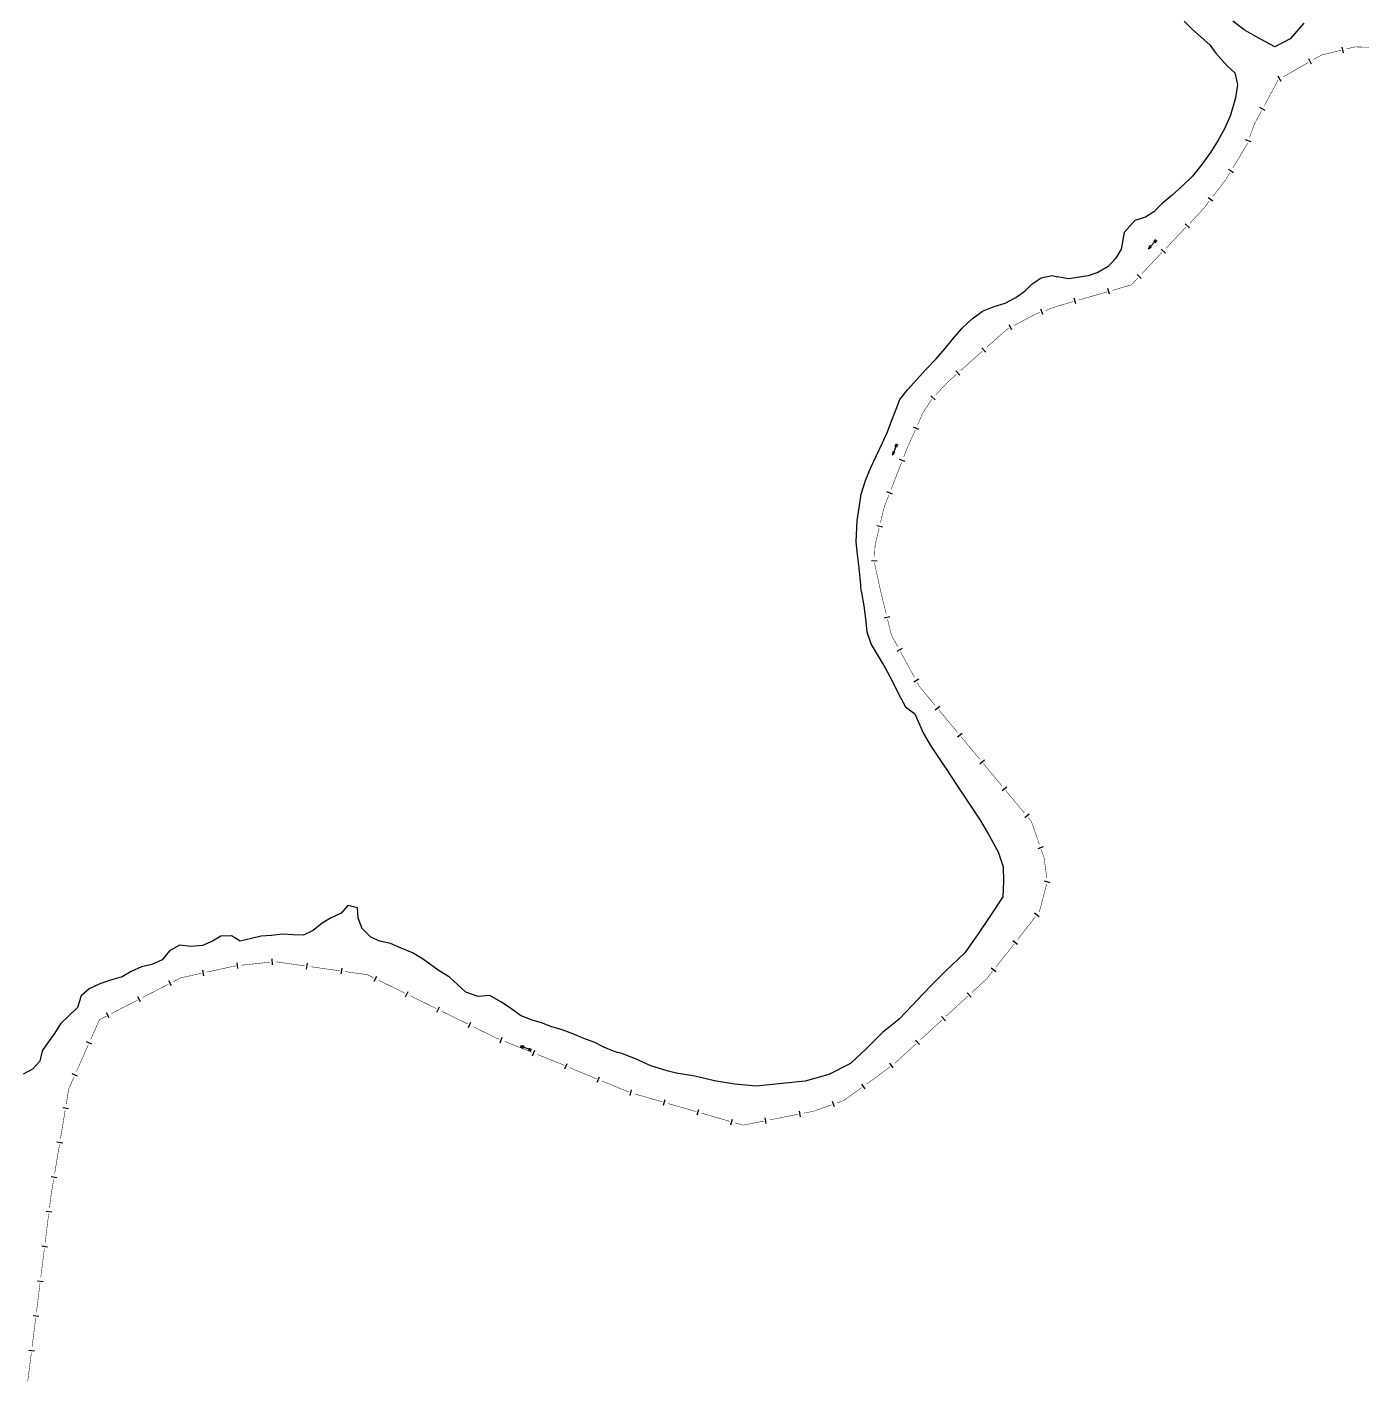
# Model space of a CAD drawing. Extents: x 209066 to 212010, y 4879784 to 4881672.
# Drawn here: x 209904 to 210591, y 4879804 to 4880501 of the extents above; entities that cross this region are included whole.
import ezdxf

# ---------------------------------------------------------------- set-up
doc = ezdxf.new("R2010")
doc.units = 0
doc.header["$LTSCALE"] = 1.5
doc.header["$MEASUREMENT"] = 0
for name, color, linetype in [('HD-CURSO-PERENE', 170, 'CONTINUOUS'), ('HD-TXT-PERENE', 170, 'CONTINUOUS'), ('LM-LIM-SETORES-BAIRROS', 250, 'CONTINUOUS')]:
    doc.layers.add(name, color=color, linetype=linetype)

# ---------------------------------------------------------------- blocks, each defined once
blk = doc.blocks.new('COD035', base_point=(210351.558484, 4880286.721649))
at = {"layer": 'HD-TXT-PERENE'}
for p, q in [((210351.558484, 4880287.127379), (210353.058484, 4880287.127379)), ((210351.558484, 4880286.727379), (210357.558484, 4880286.727379)), ((210351.558484, 4880286.327379), (210353.058484, 4880286.327379))]:
    blk.add_line(p, q, dxfattribs=at)
blk.add_lwpolyline([(210355.758484, 4880286.127379), (210357.558484, 4880286.727379), (210355.758484, 4880287.327379)], dxfattribs=at)

msp = doc.modelspace()

# ---------------------------------------------------------------- linework, layer by layer
at = {"layer": 'HD-CURSO-PERENE', "linetype": 'Continuous'}
for points in [[(210499.420298, 4880504.385652, 2.117841), (210503.519884, 4880500.172684, 2.117841), (210508.192104, 4880496.113306, 2.117841), (210512.563588, 4880492.226503, 2.117841), (210515.740878, 4880487.90745, 2.117841), (210521.529678, 4880481.435854, 2.117841), (210525.450348, 4880477.770494, 2.117841), (210526.818695, 4880471.867437, 2.117841), (210525.874276, 4880465.000608, 2.117841), (210523.299441, 4880456.052058, 2.117841), (210520.432281, 4880449.396621, 2.117841), (210516.988595, 4880443.086503, 2.117841), (210512.920433, 4880436.871908, 2.117841), (210508.503193, 4880430.629983, 2.117841), (210503.759102, 4880424.710135, 2.117841), (210498.633983, 4880419.660824, 2.117841), (210493.182206, 4880414.908645, 2.117841), (210487.928261, 4880410.382338, 2.117841), (210483.893069, 4880406.338343, 2.117841), (210479.549359, 4880403.464743, 2.117841), (210474.0489, 4880401.755745, 2.117841), (210468.482888, 4880395.655657, 2.117841), (210467.102831, 4880387.064521, 2.117841), (210464.219524, 4880382.479561, 2.117841), (210460.385666, 4880378.21242, 2.117841), (210455.095685, 4880375.107837, 2.117841), (210450.045067, 4880373.302123, 2.117841), (210440.001944, 4880371.836522, 2.117841), (210434.34444, 4880372.917567, 2.117841)], [(210560.978718, 4880503.284243, 2.117841), (210557.468016, 4880499.168989, 2.117841), (210554.006043, 4880495.203749, 2.117841), (210546.10431, 4880491.083458, 2.117841), (210541.317661, 4880493.819872, 2.117841), (210536.232804, 4880496.404568, 2.117841), (210530.366778, 4880499.981803, 2.117841), (210524.420073, 4880504.306893, 2.117841)], [(210333.293792, 4880211.085919, 2.117841), (210333.037311, 4880214.278403, 2.117841), (210332.207951, 4880223.165713, 2.117841), (210331.331948, 4880229.920324, 2.117841), (210330.656696, 4880236.526625, 2.117841), (210331.24547, 4880247.407466, 2.117841), (210332.216587, 4880254.049956, 2.117841), (210333.210124, 4880261.016908, 2.117841), (210335.400966, 4880268.016983, 2.117841), (210338.291907, 4880274.822263, 2.117841), (210341.088114, 4880280.978279, 2.117841), (210344.00945, 4880287.085255, 2.117841), (210346.856331, 4880293.141829, 2.117841), (210348.955747, 4880299.068565, 2.117841), (210351.230965, 4880304.846821, 2.117841), (210353.088683, 4880309.774033, 2.117841), (210357.066587, 4880314.765617, 2.117841), (210361.940865, 4880319.987842, 2.117841), (210366.566248, 4880325.133528, 2.117841), (210371.837747, 4880330.607935, 2.117841), (210376.411289, 4880336.002735, 2.117841), (210380.685649, 4880341.370545, 2.117841), (210385.161344, 4880346.515209, 2.117841), (210390.438291, 4880351.291141, 2.117841), (210395.672151, 4880355.19364, 2.117841), (210401.615836, 4880357.654069, 2.117841), (210407.341216, 4880359.314709, 2.117841), (210412.907764, 4880362.146766, 2.117841), (210417.595883, 4880365.646389, 2.117841), (210421.160955, 4880369.188236, 2.117841), (210425.777147, 4880372.313166, 2.117841), (210431.556508, 4880373.450291, 2.117841), (210434.34444, 4880372.917567, 2.117841)], [(210333.293792, 4880211.085919, 2.117841), (210333.37954, 4880210.50072, 2.117841), (210334.706356, 4880203.524665, 2.117841), (210335.482178, 4880196.819264, 2.117841), (210336.107923, 4880190.162731, 2.117841), (210338.353922, 4880183.69189, 2.117841), (210341.943219, 4880177.729159, 2.117841), (210345.683176, 4880171.642722, 2.117841), (210349.252971, 4880164.981345, 2.117841), (210352.523003, 4880158.367816, 2.117841), (210356.142695, 4880151.70678, 2.117841), (210360.780445, 4880148.019604, 2.117841), (210365.363345, 4880137.911349, 2.072714), (210368.974103, 4880131.676002, 2.072714), (210372.985521, 4880125.613853, 2.072714), (210376.99752, 4880119.776532, 2.072714), (210382.528642, 4880111.359825, 2.072714), (210388.632925, 4880102.116352, 2.072714), (210394.53814, 4880093.273407, 2.072714), (210399.319588, 4880085.134616, 2.072714), (210403.701088, 4880077.097415, 2.072714), (210406.30745, 4880069.367382, 2.072714), (210406.487888, 4880061.772361, 2.072714), (210406.142215, 4880053.854776, 2.072714), (210399.487411, 4880043.690188, 2.072714), (210393.034781, 4880034.324155, 2.072714), (210386.557267, 4880025.008188, 2.072714), (210376.778184, 4880015.755937, 2.072714), (210369.580795, 4880008.566366, 2.072714), (210364.966266, 4880003.889132, 2.072714), (210359.247547, 4879997.817554, 2.072714), (210352.726218, 4879990.89996, 2.072714), (210344.304363, 4879984.165151, 2.072714), (210336.028704, 4879975.930864, 2.072714), (210327.779158, 4879968.121147, 2.072714), (210316.583462, 4879962.397139, 2.072714), (210304.443293, 4879959.000312, 2.072714), (210290.957928, 4879957.732486, 2.072714), (210279.173438, 4879956.457575, 2.072714), (210268.170298, 4879957.477676, 2.072714), (210257.794162, 4879959.144674, 2.072714), (210247.695302, 4879961.634895, 2.072714), (210240.282456, 4879962.741893, 2.072714), (210238.919083, 4879962.945492, 2.072714), (210233.919744, 4879964.215375, 2.072714), (210225.021954, 4879966.875461, 2.072714), (210217.077306, 4879970.555804, 2.072714), (210209.630846, 4879973.434674, 2.072714), (210207.905863, 4879973.791596, 2.072714), (210205.868828, 4879974.50381, 2.200056), (210200.808941, 4879976.59396, 2.200056), (210196.298801, 4879978.934155, 2.200056), (210190.579066, 4879981.024289, 2.200056), (210184.859175, 4879983.424464, 2.200056), (210179.439401, 4879985.454598, 2.200056), (210173.519936, 4879987.104672, 2.200056), (210168.760081, 4879988.994803, 2.200056), (210163.490475, 4879990.624889, 2.200056), (210158.030584, 4879992.905055, 2.200056), (210152.399832, 4879996.965444, 2.200056), (210147.919396, 4879999.875712, 2.200056), (210142.119099, 4880003.115993, 2.200056), (210136.120785, 4880002.525778, 2.200056), (210129.801088, 4880004.815924, 2.200056), (210125.550037, 4880008.83634, 2.200056), (210121.369107, 4880012.586723, 2.200056), (210116.168716, 4880015.737006, 2.200056), (210111.888143, 4880018.827302, 2.200056), (210107.62754, 4880021.967605, 2.200056), (210102.477183, 4880025.027878, 2.200056), (210096.597344, 4880027.398045, 2.200056), (210091.127319, 4880029.948244, 2.200056), (210085.608034, 4880031.058258, 2.200056), (210080.918112, 4880033.048404, 2.200056), (210076.476878, 4880037.518873, 2.200056), (210074.374637, 4880042.909515, 2.200056), (210074.18199, 4880048.230192, 2.200056), (210069.102578, 4880049.390222, 2.200056), (210065.715355, 4880045.449639, 2.200056), (210060.277902, 4880042.899186, 2.200056), (210055.970224, 4880040.27875, 2.200056), (210051.263215, 4880036.518159, 2.200056), (210046.385497, 4880034.237754, 2.200056), (210040.896706, 4880034.357641, 2.200056), (210035.457837, 4880034.607547, 2.200056), (210029.869418, 4880034.037344, 2.200056), (210024.490905, 4880033.557157, 2.200056), (210019.512577, 4880032.52691, 2.200056), (210013.804626, 4880031.086593, 2.200056), (210009.324266, 4880033.846842, 2.200056), (210003.845624, 4880033.666692, 2.200056), (209999.597963, 4880030.98625, 2.200056), (209994.430276, 4880028.775846, 2.200056), (209988.541906, 4880028.245641, 2.200056), (209982.522939, 4880028.955593, 2.200056), (209977.335611, 4880026.045099, 2.200056), (209973.578792, 4880021.474426, 2.200056), (209968.271218, 4880019.103999, 2.200056), (209962.993107, 4880017.783708, 2.200056), (209957.715486, 4880015.493292, 2.200056), (209953.107953, 4880012.72283, 2.200056), (209947.020237, 4880010.992466, 2.200056), (209941.592438, 4880009.122101, 2.200056), (209935.98504, 4880006.54164, 2.200056), (209931.967765, 4880002.991092, 2.200056), (209930.101243, 4879996.970277, 2.200056), (209925.834329, 4879992.819646, 2.200056), (209921.367507, 4879988.578999, 2.200056), (209918.270738, 4879983.608291, 2.200056), (209914.943754, 4879979.167645, 2.200056), (209911.866788, 4879974.576985, 2.200056), (209910.739725, 4879969.286281, 2.200056), (209906.912689, 4879965.175666, 2.200056), (209902.085101, 4879962.615226, 2.200056)]]:
    msp.add_polyline3d(points, dxfattribs=at)
at = {"layer": 'LM-LIM-SETORES-BAIRROS', "const_width": 0.25}
for points in [[(210565.984611, 4880484.619905), (210569.457584, 4880486.604461)], [(210569.457584, 4880486.604461), (210570.107769, 4880486.975995)], [(210570.107769, 4880486.975995), (210580.072728, 4880489.381331)], [(210582.988974, 4880490.085252), (210586.877303, 4880491.023814)], [(210586.877303, 4880491.023814), (210587.369262, 4880491.142563)], [(210587.369262, 4880491.142563), (210597.859128, 4880490.851176)], [(210550.356235, 4880475.689404), (210563.379882, 4880483.131489)], [(210540.70311, 4880460.933269), (210547.812615, 4880474.141408)], [(210535.618615, 4880451.48722), (210539.28121, 4880458.291641)], [(210533.114434, 4880444.659491), (210535.524794, 4880451.231414)], [(210535.524794, 4880451.231414), (210535.618615, 4880451.48722)], [(210524.506134, 4880428.917378), (210531.230503, 4880440.043153)], [(210531.230503, 4880440.043153), (210531.715826, 4880440.846142)], [(210531.715826, 4880440.846142), (210532.081423, 4880441.842953)], [(210520.291113, 4880422.12328), (210520.803387, 4880422.791016)], [(210520.803387, 4880422.791016), (210522.954356, 4880426.349892)], [(210514.204226, 4880414.189189), (210520.291113, 4880422.12328)], [(210509.31428, 4880407.815279), (210512.378159, 4880411.808962)], [(210502.456466, 4880400.583402), (210508.64929, 4880407.114017)], [(210508.64929, 4880407.114017), (210509.31428, 4880407.815279)], [(210490.070817, 4880387.522173), (210500.392191, 4880398.40653)], [(210477.685169, 4880374.460943), (210488.006542, 4880385.345301)], [(210462.557021, 4880365.90953), (210472.165379, 4880368.680713)], [(210472.165379, 4880368.680713), (210472.218423, 4880368.696011)], [(210472.218423, 4880368.696011), (210475.620894, 4880372.284072)], [(210434.324054, 4880357.766751), (210442.379469, 4880360.090044)], [(210445.261977, 4880360.921399), (210459.674513, 4880365.078175)], [(210411.900665, 4880347.762584), (210422.492198, 4880353.403456)], [(210422.492198, 4880353.403456), (210422.99257, 4880353.669945)], [(210422.99257, 4880353.669945), (210425.280706, 4880354.497202)], [(210428.101979, 4880355.517211), (210433.744525, 4880357.557228)], [(210433.744525, 4880357.557228), (210434.324054, 4880357.766751)], [(210408.199829, 4880345.791582), (210409.252782, 4880346.352367)], [(210397.890678, 4880336.607065), (210407.597256, 4880345.254744)], [(210407.597256, 4880345.254744), (210408.199829, 4880345.791582)], [(210384.4508, 4880324.633356), (210395.650698, 4880334.611447)], [(210371.573691, 4880312.079141), (210377.766152, 4880318.610099)], [(210377.766152, 4880318.610099), (210378.180453, 4880319.047047)], [(210378.180453, 4880319.047047), (210382.210821, 4880322.637738)], [(210364.931216, 4880302.633507), (210369.579868, 4880309.846933)], [(210362.310967, 4880296.774289), (210364.7604, 4880302.25154)], [(210364.7604, 4880302.25154), (210364.931216, 4880302.633507)], [(210356.893987, 4880284.661216), (210361.08625, 4880294.035663)], [(210355.175657, 4880280.253458), (210356.628527, 4880283.980275)], [(210356.628527, 4880283.980275), (210356.893987, 4880284.661216)], [(210348.637741, 4880263.482779), (210354.086004, 4880277.458345)], [(210345.126031, 4880254.474745), (210347.548089, 4880260.687666)], [(210343.186886, 4880246.371889), (210345.048839, 4880254.152193)], [(210345.048839, 4880254.152193), (210345.126031, 4880254.474745)], [(210340.386329, 4880234.66956), (210342.488653, 4880243.454275)], [(210340.338959, 4880233.703493), (210340.386329, 4880234.66956)], [(210340.094087, 4880228.709493), (210340.338959, 4880233.703493)], [(210343.274371, 4880211.066776), (210340.090187, 4880225.724913)], [(210343.494705, 4880210.170539), (210343.274371, 4880211.066776)], [(210346.120783, 4880199.488605), (210343.494705, 4880210.170539)], [(210348.821261, 4880188.504039), (210346.836986, 4880196.57535)], [(210348.821261, 4880188.500746), (210348.821261, 4880188.504039)], [(210349.14974, 4880187.899568), (210348.821261, 4880188.500746)], [(210352.026655, 4880182.634271), (210349.14974, 4880187.899568)], [(210360.6574, 4880166.838378), (210353.465112, 4880180.001622)], [(210363.331075, 4880161.945049), (210362.095858, 4880164.205729)], [(210363.601797, 4880161.618894), (210363.331075, 4880161.945049)], [(210371.266046, 4880152.385298), (210363.601797, 4880161.618894)], [(210382.76242, 4880138.534905), (210373.182108, 4880150.0769)], [(210394.258794, 4880124.684512), (210384.678482, 4880136.226506)], [(210405.755167, 4880110.834119), (210396.174856, 4880122.376113)], [(210417.251541, 4880096.983726), (210407.67123, 4880108.52572)], [(210420.822791, 4880092.68122), (210419.167603, 4880094.675327)], [(210420.956977, 4880092.295436), (210420.822791, 4880092.68122)], [(210424.899224, 4880080.961475), (210420.956977, 4880092.295436)], [(210427.393273, 4880073.791085), (210425.884786, 4880078.127984)], [(210427.448432, 4880073.386585), (210427.393273, 4880073.791085)], [(210428.799564, 4880063.478283), (210427.448432, 4880073.386585)], [(210424.929342, 4880046.140307), (210428.717553, 4880060.535508)], [(210413.732859, 4880031.900192), (210423.004186, 4880043.69182)], [(210424.858451, 4880046.050146), (210424.929342, 4880046.140307)], [(210402.607266, 4880017.750239), (210411.878593, 4880029.541867)], [(210010.426731, 4880018.169515), (210011.262759, 4880018.352645)], [(210011.262759, 4880018.352645), (210011.406074, 4880018.368138)], [(210014.388695, 4880018.690584), (210029.3018, 4880020.302812)], [(210032.281329, 4880020.435539), (210047.133963, 4880018.338094)], [(209979.532904, 4880010.307628), (209983.090055, 4880012.13702)], [(209983.090055, 4880012.13702), (209983.24061, 4880012.214448)], [(209983.24061, 4880012.214448), (209993.820464, 4880014.531945)], [(209996.750982, 4880015.173869), (210010.426731, 4880018.169515)], [(210050.104489, 4880017.918605), (210064.957123, 4880015.82116)], [(210067.92765, 4880015.401671), (210078.819581, 4880013.863545)], [(210078.819581, 4880013.863545), (210079.19606, 4880013.81038)], [(210079.19606, 4880013.81038), (210082.445284, 4880012.214953)], [(210390.274703, 4880004.718092), (210397.639278, 4880011.48293)], [(210397.639278, 4880011.48293), (210397.784116, 4880011.615973)], [(210397.784116, 4880011.615973), (210400.753, 4880015.391913)], [(209963.525724, 4880002.075364), (209976.865041, 4880008.935584)], [(210085.138171, 4880010.892697), (210098.602605, 4880004.281418)], [(209947.518543, 4879993.843099), (209960.85786, 4880000.70332)], [(210101.295492, 4880002.959162), (210114.759927, 4879996.347883)], [(210377.018469, 4879992.541383), (210388.065331, 4880002.688641)], [(209936.860532, 4879980.559755), (209941.322814, 4879990.61401)], [(209941.322814, 4879990.61401), (209941.347378, 4879990.669357)], [(209941.347378, 4879990.669357), (209944.85068, 4879992.471055)], [(210117.452813, 4879995.025627), (210130.917248, 4879988.414348)], [(210363.762234, 4879980.364674), (210374.809096, 4879990.511932)], [(210133.610135, 4879987.092092), (210145.279311, 4879981.362317)], [(209929.558617, 4879964.107338), (209935.643546, 4879977.817686)], [(210145.279311, 4879981.362317), (210145.826249, 4879981.093761)], [(210145.826249, 4879981.093761), (210147.1178, 4879980.578103)], [(210149.903945, 4879979.46572), (210163.83467, 4879973.903805)], [(210350.874537, 4879968.526491), (210361.552861, 4879978.335223)], [(210166.620815, 4879972.791422), (210177.765395, 4879968.34189)], [(210177.765395, 4879968.34189), (210177.988735, 4879968.252721)], [(210177.988735, 4879968.252721), (210180.529097, 4879967.174992)], [(210183.290842, 4879966.003342), (210186.973169, 4879964.441143)], [(210186.973169, 4879964.441143), (210187.023147, 4879964.41994)], [(210187.023147, 4879964.41994), (210197.149463, 4879960.264667)], [(210339.826384, 4879960.233807), (210348.075, 4879966.425174)], [(210350.474315, 4879968.226087), (210350.874537, 4879968.526491)], [(209925.587543, 4879955.159855), (209928.341631, 4879961.365268)], [(210199.924884, 4879959.125789), (210213.801986, 4879953.431404)], [(210324.31884, 4879949.088816), (210333.5848, 4879955.748094)], [(210336.020925, 4879957.498893), (210339.269091, 4879959.833291)], [(210339.269091, 4879959.833291), (210339.826384, 4879960.233807)], [(209924.237683, 4879947.060693), (209925.552875, 4879954.951845)], [(209925.552875, 4879954.951845), (209925.587543, 4879955.159855)], [(210216.659294, 4879952.527596), (210231.070886, 4879948.367549)], [(210320.93595, 4879947.889168), (210323.763426, 4879948.891854)], [(210323.763426, 4879948.891854), (210324.31884, 4879949.088816)], [(209921.278501, 4879929.305603), (209923.744486, 4879944.101511)], [(210233.953205, 4879947.535539), (210248.364798, 4879943.375492)], [(210251.247116, 4879942.543482), (210265.658709, 4879938.383435)], [(210286.115512, 4879939.100152), (210300.830409, 4879942.010791)], [(210303.773388, 4879942.592919), (210308.678353, 4879943.563132)], [(210308.678353, 4879943.563132), (210308.810871, 4879943.589344)], [(210308.810871, 4879943.589344), (210318.108474, 4879946.886482)], [(210268.541027, 4879937.551425), (210272.384119, 4879936.442079)], [(210272.384119, 4879936.442079), (210272.503403, 4879936.407647)], [(210272.503403, 4879936.407647), (210283.172533, 4879938.518024)], [(209918.319319, 4879911.550512), (209920.785304, 4879926.346421)], [(209916.41093, 4879900.100179), (209917.826122, 4879908.59133)], [(209916.362313, 4879899.711484), (209916.41093, 4879900.100179)], [(209915.61765, 4879893.757873), (209916.362313, 4879899.711484)], [(209913.383661, 4879875.897042), (209915.245318, 4879890.781068)], [(209911.149671, 4879858.036211), (209913.011329, 4879872.920237)], [(209908.915682, 4879840.17538), (209910.77734, 4879855.059406)], [(209906.681693, 4879822.314548), (209908.543351, 4879837.198575)], [(209904.447704, 4879804.453717), (209906.309361, 4879819.337743)]]:
    msp.add_lwpolyline(points, dxfattribs=at)
at = {"layer": 'LM-LIM-SETORES-BAIRROS'}
for points in [[(210581.396771, 4880488.157848), (210580.692849, 4880491.074094)], [(210564.992333, 4880482.325263), (210563.503916, 4880484.929992)], [(210549.363957, 4880473.394762), (210547.87554, 4880475.999491)], [(210541.07599, 4880458.461233), (210538.434363, 4880459.883134)], [(210533.834029, 4880442.265294), (210531.017491, 4880443.298305)], [(210524.755359, 4880426.429832), (210522.187872, 4880427.981609)], [(210514.176962, 4880411.689338), (210511.796734, 4880413.515404)], [(210502.168718, 4880398.100017), (210499.991847, 4880400.164292)], [(210489.78307, 4880385.038788), (210487.606198, 4880387.103062)], [(210477.397421, 4880371.977558), (210475.22055, 4880374.041833)], [(210443.755982, 4880358.925909), (210442.924627, 4880361.808416)], [(210461.051027, 4880363.914039), (210460.219672, 4880366.796547)], [(210426.731134, 4880353.426568), (210425.711126, 4880356.247841)], [(210410.840518, 4880345.498497), (210409.4303, 4880348.146381)], [(210397.395167, 4880334.156663), (210395.399549, 4880336.396643)], [(210383.95529, 4880322.182955), (210381.959672, 4880324.422934)], [(210371.286081, 4880309.59574), (210369.109095, 4880311.659894)], [(210362.863802, 4880294.33618), (210360.125176, 4880295.560897)], [(210355.846778, 4880277.845223), (210353.051665, 4880278.934875)], [(210349.308863, 4880261.074544), (210346.51375, 4880262.164197)], [(210344.180204, 4880244.077696), (210341.26259, 4880244.775929)], [(210341.494338, 4880226.638431), (210338.497938, 4880226.785355)], [(210348.054879, 4880197.904536), (210345.141624, 4880197.188333)], [(210354.301951, 4880181.5984), (210351.669302, 4880180.159943)], [(210362.932697, 4880165.802508), (210360.300048, 4880164.36405)], [(210373.69762, 4880151.804397), (210371.389221, 4880149.888335)], [(210385.193994, 4880137.954004), (210382.885595, 4880136.037942)], [(210396.690368, 4880124.103611), (210394.381969, 4880122.187548)], [(210408.186742, 4880110.253218), (210405.878343, 4880108.337155)], [(210419.683115, 4880096.402824), (210417.374717, 4880094.486762)], [(210426.973011, 4880079.565262), (210424.13952, 4880078.5797)], [(210430.422658, 4880061.120843), (210427.521434, 4880061.884323)], [(210424.801437, 4880043.550796), (210422.443112, 4880045.405061)], [(210413.675844, 4880029.400842), (210411.317519, 4880031.255108)], [(210012.561503, 4880016.98431), (210012.239058, 4880019.966931)], [(210030.45723, 4880018.918983), (210030.134785, 4880021.901604)], [(210047.914394, 4880016.713001), (210048.333883, 4880019.683528)], [(209995.118266, 4880013.280661), (209994.476341, 4880016.211178)], [(210065.737554, 4880014.196067), (210066.157043, 4880017.166594)], [(210082.681785, 4880010.427757), (210084.004041, 4880013.120644)], [(210402.550251, 4880015.250889), (210400.191926, 4880017.105154)], [(209978.440351, 4880008.059), (209977.068307, 4880010.726864)], [(210098.839107, 4880002.494222), (210100.161362, 4880005.187109)], [(209962.43317, 4879999.826736), (209961.061126, 4880002.494599)], [(210389.816514, 4880002.260438), (210387.787063, 4880004.469811)], [(209946.42599, 4879991.594472), (209945.053946, 4879994.262335)], [(210114.996428, 4879994.560688), (210116.318683, 4879997.253574)], [(210376.560279, 4879990.083729), (210374.530828, 4879992.293102)], [(210131.153749, 4879986.627153), (210132.476005, 4879989.32004)], [(209937.420243, 4879978.123216), (209934.678174, 4879979.340202)], [(210147.490323, 4879978.814236), (210148.602706, 4879981.600381)], [(210363.304045, 4879977.90702), (210361.274593, 4879980.116393)], [(210164.207194, 4879972.139938), (210165.319577, 4879974.926083)], [(209930.118328, 4879961.670799), (209927.376258, 4879962.887785)], [(210180.863854, 4879965.403569), (210182.035503, 4879968.165314)], [(210349.775229, 4879965.825821), (210347.974316, 4879968.225136)], [(210197.505165, 4879958.497331), (210198.644042, 4879961.272751)], [(210335.272241, 4879955.113631), (210333.521442, 4879957.549756)], [(210214.321743, 4879951.64111), (210215.153753, 4879954.523429)], [(210231.615655, 4879946.649053), (210232.447664, 4879949.531372)], [(209925.388476, 4879944.841307), (209922.429294, 4879945.334504)], [(210248.909566, 4879941.656996), (210249.741575, 4879944.539314)], [(210302.102466, 4879940.733344), (210301.520338, 4879943.676324)], [(210319.552309, 4879945.806973), (210318.549623, 4879948.634449)], [(210266.203477, 4879936.664939), (210267.035487, 4879939.547257)], [(210284.44459, 4879937.240577), (210283.862462, 4879940.183557)], [(209922.429294, 4879927.086216), (209919.470112, 4879927.579413)], [(209919.470112, 4879909.331126), (209916.51093, 4879909.824323)], [(209916.857831, 4879891.587171), (209913.881026, 4879891.959502)], [(209914.623842, 4879873.72634), (209911.647037, 4879874.098671)], [(209912.389853, 4879855.865508), (209909.413048, 4879856.23784)], [(209910.155864, 4879838.004677), (209907.179058, 4879838.377009)], [(209907.921874, 4879820.143846), (209904.945069, 4879820.516177)]]:
    msp.add_lwpolyline(points, dxfattribs=at)

# ---------------------------------------------------------------- block references
at = {"layer": 'HD-TXT-PERENE'}
for p, rotation in [((210484.990748, 4880391.740168), 229), ((210351.558484, 4880286.721649), 249), ((210163.566585, 4879974.930598), 159)]:
    msp.add_blockref('COD035', p, dxfattribs=dict(at, rotation=rotation))

doc.saveas('drawing.dxf')
